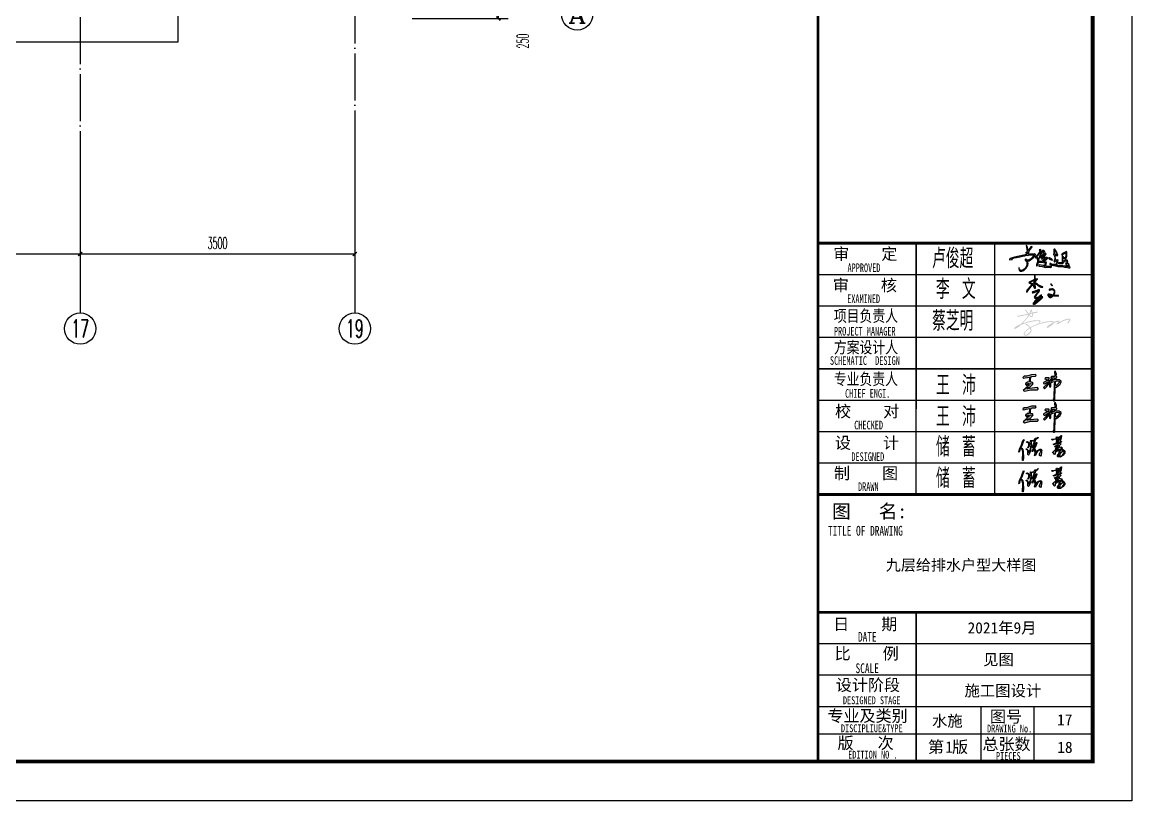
# Model space of a CAD drawing. Extents: x 27938 to 1507990, y 110129 to 923079.
# Drawn here: x 1217296 to 1231434, y 453843 to 463757 of the extents above; entities that cross this region are included whole.
import ezdxf
from ezdxf.enums import TextEntityAlignment as Align

# ---------------------------------------------------------------- set-up
doc = ezdxf.new("R2010")
doc.units = 0
doc.header["$LTSCALE"] = 1000
doc.header["$MEASUREMENT"] = 0
doc.linetypes.add('DASH', pattern=[0.35, 0.25, -0.1])
doc.linetypes.add('DOTE', pattern=[2.42, 2, -0.2, 0.02, -0.2])
for name, color, linetype in [('----建筑底图', 8, 'Continuous'), ('AXIS', 3, 'Continuous'), ('AXIS_TEXT', 7, 'Continuous'), ('DOTE', 1, 'Continuous'), ('图框', 140, 'Continuous'), ('图签文字', 147, 'Continuous'), ('电子签名-李文', 7, 'DASH'), ('看线', 251, 'Continuous'), ('签名-水', 7, 'Continuous')]:
    doc.layers.add(name, color=color, linetype=linetype)
doc.layers.add('可改文字', color=6, linetype='Continuous', lineweight=18)
doc.layers.add('图签', color=147, linetype='Continuous', lineweight=18)
doc.styles.add('_TCH_AXIS', font='COMPLEX', dxfattribs={"bigfont": 'GBCBIG'})
doc.styles.add('_TCH_DIM_T3', font='SIMPLEX.shx', dxfattribs={"width": 0.494118, "bigfont": 'GBCBIG.shx'})
doc.styles.add('COMPLEX', font='COMPLEX')
doc.styles.add('宋体', font='', dxfattribs={"height": 50})
doc.styles.add('建筑图签-1', font='simhei.ttf', dxfattribs={"width": 0.7})
doc.styles.add('建筑图签-2', font='TXT.shx', dxfattribs={"width": 0.5, "bigfont": 'HZTXT.shx'})
doc.styles.get('宋体').set_extended_font_data('SimSun')
doc.dimstyles.new('_TCH_ARCH&&50', dxfattribs={"dimtxt": 148.75, "dimasz": 50, "dimexe": 125, "dimexo": 150, "dimgap": 63.125, "dimtad": 1, "dimdec": 0, "dimzin": 0, "dimdsep": 46, "dimtxsty": '_TCH_DIM_T3', "dimblk": 'ARCHTICK', "dimcen": 0.09, "dimclrt": 4, "dimazin": 2, "dimtfac": 1, "dimtdec": 0, "dimtix": 1, "dimtmove": 2, "dimatfit": 3, "dimfxl": 100, "dimtolj": 1, "dimtzin": 0, "dimarcsym": 0})

# ---------------------------------------------------------------- blocks, each defined once
blk = doc.blocks.new('_ArchTick')
at = {"color": 0, "linetype": 'ByBlock', "const_width": 0.4}
blk.add_lwpolyline([(-0.5, -0.5), (0.5, 0.5)], dxfattribs=at)
blk = doc.blocks.new('*D1464')
at = {"layer": 'AXIS', "color": 0, "lineweight": -2}
for p, q in [((15700, -14700), (15700, -15925)), ((21500, -14700), (21500, -15925)), ((15700, -15800), (21500, -15800))]:
    blk.add_line(p, q, dxfattribs=at)
at = {"layer": 'Defpoints', "color": 0}
for p in [(15700, -14550), (21500, -14550), (21500, -15800)]:
    blk.add_point(p, dxfattribs=at)
at = {"layer": 'AXIS', "color": 0, "lineweight": -2, "xscale": 50, "yscale": 50, "zscale": 50, "rotation": 180}
blk.add_blockref('_ArchTick', (15700, -15800), dxfattribs=at)
at = {"layer": 'AXIS', "color": 0, "lineweight": -2, "xscale": 50, "yscale": 50, "zscale": 50}
blk.add_blockref('_ArchTick', (21500, -15800), dxfattribs=at)
at = {"layer": 'AXIS', "color": 4, "insert": (18600, -15662), "char_height": 148.8, "attachment_point": 5, "style": '_TCH_DIM_T3'}
blk.add_mtext('\\A1;5800', dxfattribs=at)
blk = doc.blocks.new('*D1465')
at = {"layer": 'AXIS', "color": 0, "lineweight": -2}
for p, q in [((21500, -14700), (21500, -15925)), ((25000, -14700), (25000, -15925)), ((21500, -15800), (25000, -15800))]:
    blk.add_line(p, q, dxfattribs=at)
at = {"layer": 'Defpoints', "color": 0}
for p in [(21500, -14550), (25000, -14550), (25000, -15800)]:
    blk.add_point(p, dxfattribs=at)
at = {"layer": 'AXIS', "color": 0, "lineweight": -2, "xscale": 50, "yscale": 50, "zscale": 50, "rotation": 180}
blk.add_blockref('_ArchTick', (21500, -15800), dxfattribs=at)
at = {"layer": 'AXIS', "color": 0, "lineweight": -2, "xscale": 50, "yscale": 50, "zscale": 50}
blk.add_blockref('_ArchTick', (25000, -15800), dxfattribs=at)
at = {"layer": 'AXIS', "color": 4, "insert": (23250, -15662), "char_height": 148.8, "attachment_point": 5, "style": '_TCH_DIM_T3'}
blk.add_mtext('\\A1;3500', dxfattribs=at)
blk = doc.blocks.new('_AXISO')
at = {"color": 0}
blk.add_circle((0, 0), 0.5, dxfattribs=at)
at = {"layer": 'AXIS_TEXT', "color": 0, "style": 'COMPLEX', "width": 1.041667}
blk.add_attdef('A', text='', height=0.56, dxfattribs=at).set_placement((-0.25, -0.28), (0.25, -0.28), align=Align.FIT)
blk = doc.blocks.new('*D1492')
at = {"layer": 'AXIS', "color": 0, "lineweight": -2}
for p, q in [((25729, -12550), (26954, -12550)), ((26829, -12800), (26829, -12550)), ((25729, -12800), (26954, -12800))]:
    blk.add_line(p, q, dxfattribs=at)
at = {"layer": 'Defpoints', "color": 0}
for p in [(25579, -12550), (26829, -12550), (25579, -12800)]:
    blk.add_point(p, dxfattribs=at)
at = {"layer": 'AXIS', "color": 0, "lineweight": -2, "xscale": 50, "yscale": 50, "zscale": 50}
for p, rotation in [((26829, -12550), 90), ((26829, -12800), 270)]:
    blk.add_blockref('_ArchTick', p, dxfattribs=dict(at, rotation=rotation))
at = {"layer": 'AXIS', "color": 4, "insert": (27139, -13089), "char_height": 148.8, "attachment_point": 5, "rotation": 90, "style": '_TCH_DIM_T3'}
blk.add_mtext('\\A1;250', dxfattribs=at)
blk = doc.blocks.new('ljc')
at = {"linetype": 'Continuous'}
h = blk.add_hatch(color=0, dxfattribs=at)
h.paths.add_polyline_path([(2022.8, 1567.7), (2018.8, 1563.7), (2019.8, 1561.7), (2023.8, 1561.7), (2021.8, 1551.7), (1954.8, 1537.7), (1932.8, 1529.7), (1929.8, 1526.7), (1928.8, 1524.7), (1930.8, 1522.7), (1943.8, 1523.7), (1945.8, 1525.7), (1941.8, 1527.7), (1959.8, 1534.7), (1966.8, 1534.7), (1974.8, 1537.7), (1984.8, 1538.7), (1997.8, 1542.7), (2009.8, 1543.7), (2017.8, 1546.7), (2024.8, 1545.7), (2034.8, 1548.7), (2060.8, 1549.7), (2051.8, 1536.7), (2041.8, 1527.7), (2027.8, 1520.7), (2022.8, 1520.7), (2017.8, 1525.7), (2014.8, 1526.7), (2012.8, 1524.7), (2012.8, 1520.7), (2018.8, 1515.7), (2021.8, 1507.7), (2021.8, 1493.7), (2011.8, 1476.7), (1999.8, 1468.7), (1987.8, 1466.7), (1981.8, 1472.7), (1979.8, 1479.7), (1977.8, 1481.7), (1977.8, 1474.7), (1980.8, 1467.7), (1987.8, 1462.7), (1993.8, 1462.7), (2004.8, 1466.7), (2017.8, 1477.7), (2026.8, 1492.7), (2027.8, 1503.7), (2024.8, 1516.7), (2032.8, 1517.7), (2053.8, 1532.7), (2066.8, 1548.7), (2066.8, 1551.7), (2063.8, 1554.7), (2028.8, 1552.7), (2035.8, 1574.7), (2048.8, 1590.7), (2046.8, 1592.7), (2042.8, 1591.7), (2027.8, 1572.7), (2024.8, 1588.7), (2020.8, 1596.7), (2017.8, 1598.7), (2016.8, 1596.7), (2019.8, 1589.7)])
h.paths.add_polyline_path([(2080.8, 1521.7), (2080.8, 1527.7), (2074.8, 1540.7), (2092.8, 1561.7), (2096.8, 1571.7), (2093.8, 1576.7), (2086.8, 1575.7), (2088.8, 1571.7), (2091.8, 1571.7), (2090.8, 1566.7), (2079.8, 1550.7), (2065.8, 1536.7), (2064.8, 1534.7), (2066.8, 1532.7), (2072.8, 1534.7), (2076.8, 1522.7), (2076.8, 1512.7), (2071.8, 1495.7), (2071.8, 1491.7), (2073.8, 1489.7), (2077.8, 1493.7), (2082.8, 1509.7), (2098.8, 1509.7), (2118.8, 1506.7), (2118.8, 1499.7), (2115.8, 1495.7), (2107.8, 1492.7), (2086.8, 1495.7), (2083.8, 1491.7), (2086.8, 1488.7), (2102.8, 1487.7), (2121.8, 1482.7), (2139.8, 1483.7), (2147.8, 1481.7), (2151.8, 1485.7), (2151.8, 1490.7), (2147.8, 1487.7), (2124.8, 1487.7), (2113.8, 1489.7), (2123.8, 1498.7), (2125.8, 1508.7), (2120.8, 1511.7), (2118.8, 1510.7), (2107.8, 1513.7), (2123.8, 1522.7), (2131.8, 1531.7), (2129.8, 1534.7), (2120.8, 1535.7), (2114.8, 1532.7), (2108.8, 1532.7), (2122.8, 1554.7), (2120.8, 1558.7), (2113.8, 1556.7), (2115.8, 1563.7), (2114.8, 1568.7), (2110.8, 1572.7), (2104.8, 1571.7), (2092.8, 1553.7)])
h.paths.add_polyline_path([(2088.8, 1534.7), (2096.8, 1534.7), (2111.8, 1550.7), (2115.8, 1551.7), (2110.8, 1542.7), (2098.8, 1527.7), (2100.8, 1525.7), (2113.8, 1527.7), (2120.8, 1530.7), (2123.8, 1529.7), (2117.8, 1523.7), (2100.8, 1514.7), (2083.8, 1513.7), (2083.8, 1517.7)], flags=16)
h.paths.add_polyline_path([(2092.8, 1536.7), (2094.8, 1539.7), (2102.8, 1545.7), (2095.8, 1536.7)], flags=16)
h.paths.add_polyline_path([(2092.8, 1543.7), (2093.8, 1548.7), (2105.8, 1567.7), (2108.8, 1568.7), (2110.8, 1566.7), (2107.8, 1553.7), (2103.8, 1549.7)], flags=16)
h.paths.add_polyline_path([(2140.8, 1533.7), (2137.8, 1532.7), (2136.8, 1530.7), (2141.8, 1526.7), (2154.8, 1521.7), (2157.8, 1522.7), (2152.8, 1527.7)])
h.paths.add_polyline_path([(2174.8, 1521.7), (2172.8, 1523.7), (2171.8, 1545.7), (2182.8, 1544.7), (2184.8, 1546.7), (2182.8, 1556.7), (2177.8, 1565.7), (2176.8, 1560.7), (2179.8, 1555.7), (2180.8, 1549.7), (2174.8, 1549.7), (2169.8, 1553.7), (2168.8, 1573.7), (2170.8, 1573.7), (2174.8, 1568.7), (2175.8, 1570.7), (2169.8, 1578.7), (2166.8, 1578.7), (2164.8, 1576.7), (2163.8, 1561.7), (2165.8, 1552.7), (2162.8, 1552.7), (2161.8, 1550.7), (2166.8, 1546.7), (2168.8, 1536.7), (2168.8, 1523.7), (2165.8, 1520.7), (2164.8, 1516.7), (2167.8, 1512.7), (2169.8, 1512.7), (2172.8, 1516.7), (2179.8, 1516.7), (2177.8, 1501.7), (2174.8, 1499.7), (2166.8, 1498.7), (2174.8, 1495.7), (2179.8, 1496.7), (2182.8, 1499.7), (2183.8, 1510.7), (2186.8, 1520.7), (2184.8, 1522.7)])
h.paths.add_polyline_path([(2232.8, 1541.7), (2232.8, 1563.7), (2230.8, 1566.7), (2214.8, 1557.7), (2209.8, 1556.7), (2205.8, 1551.7), (2210.8, 1547.7), (2210.8, 1550.7), (2228.8, 1559.7), (2227.8, 1541.7), (2226.8, 1536.7), (2223.8, 1532.7), (2219.8, 1533.7), (2212.8, 1541.7), (2210.8, 1542.7), (2208.8, 1540.7), (2208.8, 1507.7), (2188.8, 1507.7), (2186.8, 1505.7), (2190.8, 1502.7), (2212.8, 1502.7), (2216.8, 1510.7), (2221.8, 1515.7), (2231.8, 1517.7), (2233.8, 1512.7), (2233.8, 1504.7), (2226.8, 1504.7), (2231.8, 1501.7), (2231.8, 1499.7), (2227.8, 1496.7), (2228.8, 1492.7), (2238.8, 1494.7), (2242.8, 1488.7), (2242.8, 1485.7), (2211.8, 1491.7), (2188.8, 1491.7), (2178.8, 1493.7), (2175.8, 1495.7), (2166.8, 1495.7), (2163.8, 1497.7), (2153.8, 1498.7), (2146.8, 1502.7), (2143.8, 1502.7), (2142.8, 1500.7), (2143.8, 1497.7), (2152.8, 1493.7), (2173.8, 1490.7), (2185.8, 1486.7), (2210.8, 1486.7), (2221.8, 1483.7), (2229.8, 1483.7), (2242.8, 1479.7), (2248.8, 1479.7), (2250.8, 1481.7), (2243.8, 1495.7), (2245.8, 1498.7), (2237.8, 1502.7), (2238.8, 1512.7), (2236.8, 1519.7), (2232.8, 1522.7), (2223.8, 1521.7), (2213.8, 1515.7), (2211.8, 1521.7), (2212.8, 1535.7), (2219.8, 1529.7), (2227.8, 1529.7), (2229.8, 1531.7)])
at = {"color": 0, "linetype": 'Continuous', "elevation": 16426272}
for points in [[(1929.8, 1526.7), (1928.8, 1524.7), (1930.8, 1522.7), (1943.8, 1523.7), (1945.8, 1525.7), (1941.8, 1527.7), (1959.8, 1534.7), (1966.8, 1534.7), (1974.8, 1537.7), (1984.8, 1538.7), (1997.8, 1542.7), (2009.8, 1543.7), (2017.8, 1546.7), (2024.8, 1545.7), (2034.8, 1548.7), (2060.8, 1549.7), (2051.8, 1536.7), (2041.8, 1527.7), (2027.8, 1520.7), (2022.8, 1520.7), (2017.8, 1525.7), (2014.8, 1526.7), (2012.8, 1524.7), (2012.8, 1520.7), (2018.8, 1515.7), (2021.8, 1507.7), (2021.8, 1493.7), (2011.8, 1476.7), (1999.8, 1468.7), (1987.8, 1466.7), (1981.8, 1472.7), (1979.8, 1479.7), (1977.8, 1481.7), (1977.8, 1474.7), (1980.8, 1467.7), (1987.8, 1462.7), (1993.8, 1462.7), (2004.8, 1466.7), (2017.8, 1477.7), (2026.8, 1492.7), (2027.8, 1503.7), (2024.8, 1516.7), (2032.8, 1517.7), (2053.8, 1532.7), (2066.8, 1548.7), (2066.8, 1551.7), (2063.8, 1554.7), (2028.8, 1552.7), (2035.8, 1574.7), (2048.8, 1590.7), (2046.8, 1592.7), (2042.8, 1591.7), (2027.8, 1572.7), (2024.8, 1588.7), (2020.8, 1596.7), (2017.8, 1598.7), (2016.8, 1596.7), (2019.8, 1589.7), (2022.8, 1567.7), (2018.8, 1563.7), (2019.8, 1561.7), (2023.8, 1561.7), (2021.8, 1551.7), (1954.8, 1537.7), (1932.8, 1529.7), (1929.8, 1526.7)], [(2015.8, 1560.7), (2014.8, 1559.7), (2016.8, 1559.7), (2015.8, 1560.7)], [(2016.8, 1561.7), (2015.8, 1560.7), (2018.8, 1560.7), (2016.8, 1561.7)], [(2065.8, 1536.7), (2064.8, 1534.7), (2066.8, 1532.7), (2072.8, 1534.7), (2076.8, 1522.7), (2076.8, 1512.7), (2071.8, 1495.7), (2071.8, 1491.7), (2073.8, 1489.7), (2077.8, 1493.7), (2082.8, 1509.7), (2098.8, 1509.7), (2118.8, 1506.7), (2118.8, 1499.7), (2115.8, 1495.7), (2107.8, 1492.7), (2086.8, 1495.7), (2083.8, 1491.7), (2086.8, 1488.7), (2102.8, 1487.7), (2121.8, 1482.7), (2139.8, 1483.7), (2147.8, 1481.7), (2151.8, 1485.7), (2151.8, 1490.7), (2147.8, 1487.7), (2124.8, 1487.7), (2113.8, 1489.7), (2123.8, 1498.7), (2125.8, 1508.7), (2120.8, 1511.7), (2118.8, 1510.7), (2107.8, 1513.7), (2123.8, 1522.7), (2131.8, 1531.7), (2129.8, 1534.7), (2120.8, 1535.7), (2114.8, 1532.7), (2108.8, 1532.7), (2122.8, 1554.7), (2120.8, 1558.7), (2113.8, 1556.7), (2115.8, 1563.7), (2114.8, 1568.7), (2110.8, 1572.7), (2104.8, 1571.7), (2092.8, 1553.7), (2080.8, 1521.7), (2080.8, 1527.7), (2074.8, 1540.7), (2092.8, 1561.7), (2096.8, 1571.7), (2093.8, 1576.7), (2086.8, 1575.7), (2088.8, 1571.7), (2091.8, 1571.7), (2090.8, 1566.7), (2079.8, 1550.7), (2065.8, 1536.7)], [(2083.8, 1513.7), (2083.8, 1517.7), (2088.8, 1534.7), (2096.8, 1534.7), (2111.8, 1550.7), (2115.8, 1551.7), (2110.8, 1542.7), (2098.8, 1527.7), (2100.8, 1525.7), (2113.8, 1527.7), (2120.8, 1530.7), (2123.8, 1529.7), (2117.8, 1523.7), (2100.8, 1514.7), (2083.8, 1513.7)], [(2092.8, 1543.7), (2093.8, 1548.7), (2105.8, 1567.7), (2108.8, 1568.7), (2110.8, 1566.7), (2107.8, 1553.7), (2103.8, 1549.7), (2092.8, 1543.7)], [(2092.8, 1536.7), (2094.8, 1539.7), (2102.8, 1545.7), (2095.8, 1536.7), (2092.8, 1536.7)], [(2137.8, 1532.7), (2136.8, 1530.7), (2141.8, 1526.7), (2154.8, 1521.7), (2157.8, 1522.7), (2152.8, 1527.7), (2140.8, 1533.7), (2137.8, 1532.7)], [(2143.8, 1502.7), (2142.8, 1500.7), (2143.8, 1497.7), (2152.8, 1493.7), (2173.8, 1490.7), (2185.8, 1486.7), (2210.8, 1486.7), (2221.8, 1483.7), (2229.8, 1483.7), (2242.8, 1479.7), (2248.8, 1479.7), (2250.8, 1481.7), (2243.8, 1495.7), (2245.8, 1498.7), (2237.8, 1502.7), (2238.8, 1512.7), (2236.8, 1519.7), (2232.8, 1522.7), (2223.8, 1521.7), (2213.8, 1515.7), (2211.8, 1521.7), (2212.8, 1535.7), (2219.8, 1529.7), (2227.8, 1529.7), (2229.8, 1531.7), (2232.8, 1541.7), (2232.8, 1563.7), (2230.8, 1566.7), (2214.8, 1557.7), (2209.8, 1556.7), (2205.8, 1551.7), (2210.8, 1547.7), (2210.8, 1550.7), (2228.8, 1559.7), (2227.8, 1541.7), (2226.8, 1536.7), (2223.8, 1532.7), (2219.8, 1533.7), (2212.8, 1541.7), (2210.8, 1542.7), (2208.8, 1540.7), (2208.8, 1507.7), (2188.8, 1507.7), (2186.8, 1505.7), (2190.8, 1502.7), (2212.8, 1502.7), (2216.8, 1510.7), (2221.8, 1515.7), (2231.8, 1517.7), (2233.8, 1512.7), (2233.8, 1504.7), (2226.8, 1504.7), (2231.8, 1501.7), (2231.8, 1499.7), (2227.8, 1496.7), (2228.8, 1492.7), (2238.8, 1494.7), (2242.8, 1488.7), (2242.8, 1485.7), (2211.8, 1491.7), (2188.8, 1491.7), (2178.8, 1493.7), (2175.8, 1495.7), (2166.8, 1495.7), (2163.8, 1497.7), (2153.8, 1498.7), (2146.8, 1502.7), (2143.8, 1502.7)], [(2162.8, 1552.7), (2161.8, 1550.7), (2166.8, 1546.7), (2168.8, 1536.7), (2168.8, 1523.7), (2165.8, 1520.7), (2164.8, 1516.7), (2167.8, 1512.7), (2169.8, 1512.7), (2172.8, 1516.7), (2179.8, 1516.7), (2177.8, 1501.7), (2174.8, 1499.7), (2166.8, 1498.7), (2174.8, 1495.7), (2179.8, 1496.7), (2182.8, 1499.7), (2183.8, 1510.7), (2186.8, 1520.7), (2184.8, 1522.7), (2174.8, 1521.7), (2172.8, 1523.7), (2171.8, 1545.7), (2182.8, 1544.7), (2184.8, 1546.7), (2182.8, 1556.7), (2177.8, 1565.7), (2176.8, 1560.7), (2179.8, 1555.7), (2180.8, 1549.7), (2174.8, 1549.7), (2169.8, 1553.7), (2168.8, 1573.7), (2170.8, 1573.7), (2174.8, 1568.7), (2175.8, 1570.7), (2169.8, 1578.7), (2166.8, 1578.7), (2164.8, 1576.7), (2163.8, 1561.7), (2165.8, 1552.7), (2162.8, 1552.7)], [(2176.8, 1568.7), (2175.8, 1569.7), (2174.8, 1566.7), (2176.8, 1564.7), (2176.8, 1568.7)]]:
    blk.add_lwpolyline(points, dxfattribs=at)
blk = doc.blocks.new('A$C44B256A7')
at = {"layer": '电子签名-李文'}
h = blk.add_hatch(color=0, dxfattribs=at)
h.dxf.hatch_style = 1
h.paths.add_polyline_path([(934, -1198), (941, -1210), (956, -1216), (968, -1207), (992, -1199), (1012, -1194), (1037, -1192), (1054, -1200), (1076, -1215), (1093, -1230), (1096, -1243), (1095, -1265), (1092, -1286), (1086, -1310), (1075, -1335), (1059, -1365), (1039, -1388), (1024, -1405), (1007, -1416), (991, -1423), (973, -1429), (958, -1429), (945, -1423), (936, -1414), (927, -1402), (919, -1391), (910, -1376), (910, -1366), (915, -1361), (935, -1366), (957, -1369), (977, -1373), (1002, -1377), (1020, -1380), (1055, -1386), (1075, -1389), (1102, -1393), (1140, -1392), (1169, -1396), (1199, -1396), (1222, -1404), (1226, -1395), (1230, -1384), (1221, -1380), (1202, -1379), (1168, -1378), (1110, -1373), (1073, -1371), (1046, -1369), (997, -1351), (972, -1349), (946, -1344), (925, -1342), (903, -1340), (893, -1348), (890, -1366), (894, -1381), (897, -1390), (916, -1418), (935, -1434), (951, -1442), (978, -1445), (993, -1442), (1013, -1435), (1029, -1424), (1042, -1415), (1055, -1395), (1073, -1371), (1079, -1362), (1095, -1333), (1111, -1306), (1111, -1281), (1114, -1251), (1116, -1233), (1101, -1208), (1084, -1194), (1069, -1182), (1055, -1176), (1037, -1171), (1016, -1172), (990, -1176), (970, -1183), (958, -1186), (940, -1186), (934, -1191)])
h.paths.add_polyline_path([(987, -1030), (1007, -1049), (1020, -1066), (1032, -1071), (1036, -1064), (1030, -1052), (1020, -1039), (1013, -1028), (1006, -1017), (992, -1016), (986, -1024)])
h.paths.add_polyline_path([(395, -1278), (403, -1295), (420, -1295), (516, -1261), (580, -1237), (606, -1225), (604, -1242), (569, -1289), (521, -1338), (502, -1370), (469, -1415), (459, -1437), (466, -1461), (473, -1463), (505, -1473), (561, -1464), (589, -1463), (635, -1455), (656, -1452), (683, -1449), (699, -1446), (687, -1462), (666, -1475), (650, -1485), (642, -1496), (607, -1527), (583, -1544), (580, -1546), (575, -1557), (545, -1583), (532, -1592), (516, -1602), (509, -1608), (462, -1636), (449, -1640), (446, -1634), (474, -1608), (494, -1591), (506, -1568), (523, -1548), (531, -1543), (553, -1516), (584, -1491), (603, -1465), (635, -1430), (668, -1402), (694, -1383), (693, -1366), (669, -1376), (650, -1395), (619, -1417), (594, -1442), (569, -1472), (533, -1499), (492, -1545), (460, -1590), (425, -1625), (417, -1648), (432, -1658), (463, -1657), (488, -1643), (516, -1628), (543, -1606), (571, -1586), (603, -1554), (635, -1533), (664, -1502), (690, -1485), (715, -1464), (726, -1446), (732, -1424), (710, -1420), (656, -1427), (590, -1434), (534, -1446), (510, -1444), (492, -1444), (486, -1428), (519, -1384), (565, -1324), (604, -1274), (630, -1231), (626, -1201), (589, -1206), (563, -1218), (528, -1229), (519, -1232), (499, -1236), (473, -1243), (448, -1253), (428, -1261), (405, -1271), (394, -1276)])
edge = h.paths.add_edge_path()
edge.add_line((470, -744), (463, -751))
edge.add_line((479, -744), (470, -744))
edge.add_line((486, -757), (479, -744))
edge.add_line((488, -983), (488, -948))
edge.add_line((505, -985), (488, -983))
edge.add_line((531, -998), (505, -985))
edge.add_line((559, -1019), (531, -998))
edge.add_line((586, -1042), (559, -1019))
edge.add_line((649, -1079), (586, -1042))
edge.add_line((698, -1095), (649, -1079))
edge.add_line((735, -1105), (698, -1095))
edge.add_line((727, -1120), (735, -1105))
edge.add_line((692, -1122), (727, -1120))
edge.add_line((655, -1122), (692, -1122))
edge.add_line((675, -1107), (655, -1122))
edge.add_line((627, -1093), (675, -1107))
edge.add_line((570, -1058), (627, -1093))
edge.add_line((495, -1007), (570, -1058))
edge.add_line((490, -1012), (495, -1007))
edge.add_line((495, -1144), (490, -1012))
edge.add_line((491, -1152), (495, -1144))
edge.add_line((471, -1149), (491, -1152))
edge.add_line((413, -1057), (471, -1149))
edge.add_line((371, -1021), (413, -1057))
edge.add_line((341, -1002), (371, -1021))
edge.add_line((314, -991), (341, -1002))
edge.add_line((286, -969), (314, -991))
edge.add_line((297, -954), (286, -969))
edge.add_line((497, -860), (487, -865))
edge.add_line((563, -849), (497, -860))
edge.add_line((565, -866), (563, -849))
edge.add_line((448, -990), (471, -966))
edge.add_line((239, -1246), (448, -990))
edge.add_line((247, -1268), (239, -1246))
edge.add_line((227, -1272), (247, -1268))
edge.add_line((213, -1252), (227, -1272))
edge.add_line((221, -1213), (213, -1252))
edge.add_line((366, -1049), (221, -1213))
edge.add_line((531, -873), (487, -920))
edge.add_line((523, -874), (531, -873))
edge.add_line((444, -905), (468, -895))
edge.add_line((350, -952), (444, -905))
edge.add_line((322, -977), (350, -952))
edge.add_line((376, -998), (322, -977))
edge.add_line((410, -1028), (376, -998))
edge.add_line((430, -1046), (410, -1028))
edge.add_line((458, -1093), (430, -1046))
edge.add_line((476, -1116), (458, -1093))
edge.add_line((463, -751), (470, -938))
h = blk.add_hatch(color=0, dxfattribs=at)
h.dxf.hatch_style = 1
h.paths.add_polyline_path([(401, -1047), (383, -1031), (366, -1049), (221, -1213), (213, -1252), (227, -1272), (247, -1268), (239, -1246)])
h.paths.add_polyline_path([(414, -1032), (410, -1028), (397, -1017), (383, -1031), (401, -1047)])
h = blk.add_hatch(color=0, dxfattribs=at)
h.dxf.hatch_style = 1
h.paths.add_polyline_path([(322, -977), (350, -952), (444, -905), (468, -895), (468, -874), (297, -954), (286, -969), (314, -991), (341, -1002), (371, -1021), (383, -1031), (397, -1017), (376, -998)])
h = blk.add_hatch(color=0, dxfattribs=at)
h.dxf.hatch_style = 1
h.paths.add_polyline_path([(470, -938), (397, -1017), (414, -1031), (448, -990), (471, -966), (476, -1116), (458, -1093), (430, -1046), (414, -1032), (401, -1047), (413, -1057), (471, -1149), (491, -1152), (495, -1144), (490, -1012), (495, -1007), (570, -1058), (627, -1093), (675, -1107), (655, -1122), (692, -1122), (727, -1120), (735, -1105), (698, -1095), (649, -1079), (586, -1042), (559, -1019), (531, -998), (505, -985), (488, -983), (488, -948), (565, -866), (563, -849), (497, -860), (487, -865), (486, -757), (479, -744), (470, -744), (463, -751)])
h.paths.add_polyline_path([(487, -888), (535, -869), (487, -920)], flags=16)
h = blk.add_hatch(color=0, dxfattribs=at)
h.dxf.hatch_style = 1
h.paths.add_polyline_path([(604, -1432), (594, -1442), (576, -1464), (589, -1463), (607, -1460), (636, -1429)])
h.paths.add_polyline_path([(1055, -1386), (1061, -1387), (1073, -1371), (1055, -1370), (1043, -1384)])
at = {"layer": '电子签名-李文', "color": 0}
for p, q in [((366, -1049, 0), (221, -1213, 0)), ((239, -1246, 0), (448, -990, 0)), ((297, -954, 0), (286, -969, 0)), ((286, -969, 0), (314, -991, 0)), ((468, -874, 0), (297, -954, 0)), ((314, -991, 0), (341, -1002, 0)), ((322, -977, 0), (350, -952, 0)), ((376, -998, 0), (322, -977, 0)), ((341, -1002, 0), (371, -1021, 0)), ((350, -952, 0), (444, -905, 0)), ((470, -938, 0), (366, -1049, 0)), ((371, -1021, 0), (413, -1057, 0)), ((410, -1028, 0), (376, -998, 0)), ((430, -1046, 0), (410, -1028, 0)), ((413, -1057, 0), (471, -1149, 0)), ((458, -1093, 0), (430, -1046, 0)), ((444, -905, 0), (468, -895, 0)), ((448, -990, 0), (471, -966, 0)), ((470, -744, 0), (463, -751, 0)), ((463, -751, 0), (470, -938, 0)), ((479, -744, 0), (470, -744, 0)), ((471, -966, 0), (476, -1116, 0)), ((486, -757, 0), (479, -744, 0)), ((487, -865, 0), (486, -757, 0)), ((497, -860, 0), (487, -865, 0)), ((531, -873, 0), (487, -920, 0)), ((487, -888, 0), (523, -874, 0)), ((487, -920, 0), (487, -888, 0)), ((488, -948, 0), (565, -866, 0)), ((488, -983, 0), (488, -948, 0)), ((505, -985, 0), (488, -983, 0)), ((490, -1012, 0), (495, -1007, 0)), ((495, -1144, 0), (490, -1012, 0)), ((495, -1007, 0), (570, -1058, 0)), ((563, -849, 0), (497, -860, 0)), ((531, -998, 0), (505, -985, 0)), ((523, -874, 0), (531, -873, 0)), ((559, -1019, 0), (531, -998, 0)), ((586, -1042, 0), (559, -1019, 0)), ((565, -866, 0), (563, -849, 0)), ((570, -1058, 0), (627, -1093, 0)), ((649, -1079, 0), (586, -1042, 0)), ((221, -1213, 0), (213, -1252, 0)), ((213, -1252, 0), (227, -1272, 0)), ((227, -1272, 0), (247, -1268, 0)), ((247, -1268, 0), (239, -1246, 0)), ((476, -1116, 0), (458, -1093, 0)), ((471, -1149, 0), (491, -1152, 0)), ((491, -1152, 0), (495, -1144, 0)), ((627, -1093, 0), (675, -1107, 0)), ((698, -1095, 0), (649, -1079, 0)), ((675, -1107, 0), (655, -1122, 0)), ((655, -1122, 0), (692, -1122, 0)), ((692, -1122, 0), (727, -1120, 0)), ((735, -1105, 0), (698, -1095, 0)), ((727, -1120, 0), (735, -1105, 0))]:
    blk.add_line(p, q, dxfattribs=at)
at = {"layer": '电子签名-李文', "color": 0, "elevation": 0}
for points in [[(987, -1030), (1007, -1049), (1020, -1066), (1032, -1071), (1036, -1064), (1030, -1052), (1020, -1039), (1013, -1028), (1006, -1017), (992, -1016), (986, -1024), (987, -1030)], [(395, -1278), (403, -1295), (420, -1295), (516, -1261), (580, -1237), (606, -1225), (604, -1242), (569, -1289), (521, -1338), (502, -1370), (469, -1415), (459, -1437), (466, -1461), (473, -1463), (505, -1473), (561, -1464), (589, -1463), (635, -1455), (656, -1452), (683, -1449), (699, -1446), (687, -1462), (666, -1475), (650, -1485), (642, -1496), (607, -1527), (583, -1544), (580, -1546), (575, -1557), (545, -1583), (532, -1592), (516, -1602), (509, -1608), (462, -1636), (449, -1640), (446, -1634), (474, -1608), (494, -1591), (506, -1568), (523, -1548), (531, -1543), (553, -1516), (584, -1491), (603, -1465), (635, -1430), (668, -1402), (694, -1383), (693, -1366), (669, -1376), (650, -1395), (619, -1417), (594, -1442), (569, -1472), (533, -1499), (492, -1545), (460, -1590), (425, -1625), (417, -1648), (432, -1658), (463, -1657), (488, -1643), (516, -1628), (543, -1606), (571, -1586), (603, -1554), (635, -1533), (664, -1502), (690, -1485), (715, -1464), (726, -1446), (732, -1424), (710, -1420), (656, -1427), (590, -1434), (534, -1446), (510, -1444), (492, -1444), (486, -1428), (519, -1384), (565, -1324), (604, -1274), (630, -1231), (626, -1201), (589, -1206), (563, -1218), (528, -1229), (519, -1232), (499, -1236), (473, -1243), (448, -1253), (428, -1261), (405, -1271), (394, -1276), (395, -1278)], [(934, -1198), (941, -1210), (956, -1216), (968, -1207), (992, -1199), (1012, -1194), (1037, -1192), (1054, -1200), (1076, -1215), (1093, -1230), (1096, -1243), (1095, -1265), (1092, -1286), (1086, -1310), (1075, -1335), (1059, -1365), (1039, -1388), (1024, -1405), (1007, -1416), (991, -1423), (973, -1429), (958, -1429), (945, -1423), (936, -1414), (927, -1402), (919, -1391), (910, -1376), (910, -1366), (915, -1361), (935, -1366), (957, -1369), (977, -1373), (1002, -1377), (1020, -1380), (1055, -1386), (1075, -1389), (1102, -1393), (1140, -1392), (1169, -1396), (1199, -1396), (1222, -1404), (1226, -1395), (1230, -1384), (1221, -1380), (1202, -1379), (1168, -1378), (1110, -1373), (1073, -1371), (1046, -1369), (997, -1351), (972, -1349), (946, -1344), (925, -1342), (903, -1340), (893, -1348), (890, -1366), (894, -1381), (897, -1390), (916, -1418), (935, -1434), (951, -1442), (978, -1445), (993, -1442), (1013, -1435), (1029, -1424), (1042, -1415), (1055, -1395), (1073, -1371), (1079, -1362), (1095, -1333), (1111, -1306), (1111, -1281), (1114, -1251), (1116, -1233), (1101, -1208), (1084, -1194), (1069, -1182), (1055, -1176), (1037, -1171), (1016, -1172), (990, -1176), (970, -1183), (958, -1186), (940, -1186), (934, -1191), (934, -1198)]]:
    blk.add_lwpolyline(points, dxfattribs=at)
blk = doc.blocks.new('jhsarg')
at = {"linetype": 'Continuous'}
h = blk.add_hatch(color=256, dxfattribs=at)
h.paths.add_polyline_path([(375.5, 273), (366.5, 254), (364.5, 243), (362.5, 241), (363.5, 239), (364.5, 238), (367.5, 247), (366.5, 248), (376.5, 269), (384.5, 292), (388.5, 297), (386.5, 299), (381.5, 293)])
h.paths.add_polyline_path([(381.5, 251), (376.5, 258), (374.5, 258), (373.5, 256), (378.5, 251), (381.5, 238), (380.5, 200), (382.5, 199), (384.5, 213), (383.5, 242)])
h.paths.add_polyline_path([(410.5, 284), (403.5, 289), (399.5, 288), (399.5, 285), (404.5, 283), (405.5, 284), (409.5, 279), (409.5, 270), (404.5, 259), (407.5, 261), (411.5, 269), (412.5, 279)], flags=17)
h.paths.add_polyline_path([(441.5, 296), (452.5, 305), (454.5, 310), (447.5, 304), (439.5, 304), (437.5, 298), (433.5, 295), (424.5, 293), (418.5, 294), (416.5, 292), (420.5, 286), (420.5, 272), (417.5, 255), (410.5, 236), (408.5, 238), (408.5, 243), (405.5, 250), (400.5, 255), (397.5, 255), (397.5, 253), (403.5, 248), (405.5, 244), (405.5, 228), (408.5, 224), (410.5, 226), (414.5, 235), (421.5, 269), (421.5, 289), (435.5, 293), (435.5, 285), (426.5, 261), (429.5, 260), (433.5, 268), (439.5, 275), (441.5, 273), (438.5, 265), (424.5, 242), (428.5, 241), (429.5, 247), (433.5, 251), (435.5, 251), (438.5, 247), (439.5, 235), (436.5, 223), (440.5, 222), (451.5, 241), (457.5, 247), (463.5, 250), (466.5, 247), (466.5, 244), (460.5, 230), (460.5, 223), (464.5, 220), (467.5, 225), (470.5, 239), (469.5, 241), (471.5, 245), (466.5, 252), (461.5, 253), (451.5, 246), (442.5, 233), (441.5, 248), (438.5, 254), (435.5, 256), (439.5, 261), (448.5, 281), (447.5, 284), (445.5, 284), (439.5, 280), (437.5, 277), (435.5, 278)])
h.paths.add_polyline_path([(545.5, 311), (540.5, 311), (539.5, 308), (541.5, 305), (539.5, 303), (526.5, 300), (518.5, 300), (517.5, 298), (521.5, 295), (527.5, 298), (539.5, 300), (541.5, 295), (540.5, 284), (537.5, 281), (524.5, 276), (527.5, 273), (538.5, 278), (541.5, 277), (543.5, 280), (547.5, 282), (551.5, 279), (546.5, 274), (531.5, 265), (532.5, 263), (535.5, 263), (548.5, 271), (550.5, 270), (542.5, 261), (536.5, 257), (538.5, 252), (530.5, 247), (523.5, 239), (523.5, 235), (528.5, 234), (528.5, 229), (531.5, 227), (533.5, 229), (534.5, 236), (546.5, 247), (553.5, 250), (565.5, 250), (570.5, 244), (557.5, 236), (555.5, 237), (555.5, 241), (557.5, 246), (552.5, 246), (553.5, 234), (544.5, 223), (544.5, 218), (546.5, 216), (559.5, 215), (572.5, 224), (579.5, 235), (579.5, 241), (577.5, 246), (567.5, 254), (565.5, 259), (566.5, 261), (561.5, 263), (560.5, 261), (564.5, 255), (563.5, 253), (551.5, 253), (540.5, 247), (536.5, 243), (534.5, 244), (537.5, 249), (554.5, 262), (553.5, 265), (550.5, 265), (551.5, 267), (553.5, 265), (552.5, 268), (560.5, 276), (560.5, 278), (556.5, 281), (563.5, 287), (563.5, 289), (557.5, 291), (562.5, 304), (564.5, 317), (561.5, 317), (559.5, 313), (547.5, 308)])
h.paths.add_polyline_path([(558.5, 309), (558.5, 300), (554.5, 299), (550.5, 302), (546.5, 300), (548.5, 297), (552.5, 296), (550.5, 290), (544.5, 285), (542.5, 288), (543.5, 289), (544.5, 302)], flags=16)
h.paths.add_polyline_path([(552.5, 290), (553.5, 289), (551.5, 289)], flags=16)
h.paths.add_polyline_path([(549.5, 283), (550.5, 282), (548.5, 282)], flags=16)
h.paths.add_polyline_path([(553.5, 284), (554.5, 283), (552.5, 283), (553.5, 282), (551.5, 282), (552.5, 283)], flags=16)
h.paths.add_polyline_path([(571.5, 248), (575.5, 243), (576.5, 236), (567.5, 223), (559.5, 217), (555.5, 219), (555.5, 225), (556.5, 226), (557.5, 233), (571.5, 244)], flags=16)
h.paths.add_polyline_path([(550.5, 226), (553.5, 226), (554.5, 219), (549.5, 219), (549.5, 225)], flags=16)
for points in [[(517.5, 298), (518.5, 300), (526.5, 300), (539.5, 303), (541.5, 305), (539.5, 308), (540.5, 311), (545.5, 311), (547.5, 308), (559.5, 313), (561.5, 317), (564.5, 317), (562.5, 304), (557.5, 291), (563.5, 289), (563.5, 287), (556.5, 281), (560.5, 278), (560.5, 276), (552.5, 268), (554.5, 262), (537.5, 249), (534.5, 244), (536.5, 243), (540.5, 247), (551.5, 253), (563.5, 253), (564.5, 255), (560.5, 261), (561.5, 263), (566.5, 261), (565.5, 259), (567.5, 254), (577.5, 246), (579.5, 241), (579.5, 235), (572.5, 224), (559.5, 215), (546.5, 216), (544.5, 218), (544.5, 223), (553.5, 234), (552.5, 246), (557.5, 246), (555.5, 241), (555.5, 237), (557.5, 236), (570.5, 244), (565.5, 250), (553.5, 250), (546.5, 247), (534.5, 236), (533.5, 229), (531.5, 227), (528.5, 229), (528.5, 234), (523.5, 235), (523.5, 239), (530.5, 247), (538.5, 252), (536.5, 257), (542.5, 261), (550.5, 270), (548.5, 271), (535.5, 263), (532.5, 263), (531.5, 265), (546.5, 274), (551.5, 279), (547.5, 282), (543.5, 280), (541.5, 277), (538.5, 278), (527.5, 273), (524.5, 276), (537.5, 281), (540.5, 284), (541.5, 295), (539.5, 300), (527.5, 298), (521.5, 295), (517.5, 298)], [(363.5, 239), (362.5, 241), (364.5, 243), (366.5, 254), (375.5, 273), (381.5, 293), (386.5, 299), (388.5, 297), (384.5, 292), (376.5, 269), (366.5, 248), (367.5, 247), (364.5, 238), (363.5, 239)], [(397.5, 253), (397.5, 255), (400.5, 255), (405.5, 250), (408.5, 243), (408.5, 238), (410.5, 236), (417.5, 255), (420.5, 272), (420.5, 286), (416.5, 292), (418.5, 294), (424.5, 293), (433.5, 295), (437.5, 298), (439.5, 304), (447.5, 304), (454.5, 310), (452.5, 305), (441.5, 296), (435.5, 278), (437.5, 277), (439.5, 280), (445.5, 284), (447.5, 284), (448.5, 281), (439.5, 261), (435.5, 256), (438.5, 254), (441.5, 248), (442.5, 233), (451.5, 246), (461.5, 253), (466.5, 252), (471.5, 245), (469.5, 241), (470.5, 239), (467.5, 225), (464.5, 220), (460.5, 223), (460.5, 230), (466.5, 244), (466.5, 247), (463.5, 250), (457.5, 247), (451.5, 241), (440.5, 222), (436.5, 223), (439.5, 235), (438.5, 247), (435.5, 251), (433.5, 251), (429.5, 247), (428.5, 241), (424.5, 242), (438.5, 265), (441.5, 273), (439.5, 275), (433.5, 268), (429.5, 260), (426.5, 261), (435.5, 285), (435.5, 293), (421.5, 289), (421.5, 269), (414.5, 235), (410.5, 226), (408.5, 224), (405.5, 228), (405.5, 244), (403.5, 248), (397.5, 253)], [(399.5, 285), (399.5, 288), (403.5, 289), (410.5, 284), (412.5, 279), (411.5, 269), (407.5, 261), (404.5, 259), (409.5, 270), (409.5, 279), (405.5, 284), (404.5, 283), (399.5, 285)], [(543.5, 289), (542.5, 288), (544.5, 285), (550.5, 290), (552.5, 296), (548.5, 297), (546.5, 300), (550.5, 302), (554.5, 299), (558.5, 300), (558.5, 309), (544.5, 302), (543.5, 289)], [(549.5, 283), (548.5, 282), (550.5, 282), (549.5, 283)], [(551.5, 267), (550.5, 265), (553.5, 265), (551.5, 267)], [(552.5, 290), (551.5, 289), (553.5, 289), (552.5, 290)], [(552.5, 283), (551.5, 282), (553.5, 282), (552.5, 283)], [(553.5, 284), (552.5, 283), (554.5, 283), (553.5, 284)], [(373.5, 256), (374.5, 258), (376.5, 258), (381.5, 251), (383.5, 242), (384.5, 213), (382.5, 199), (380.5, 200), (381.5, 238), (378.5, 251), (373.5, 256)], [(550.5, 226), (549.5, 225), (549.5, 219), (554.5, 219), (553.5, 226), (550.5, 226)], [(556.5, 226), (555.5, 225), (555.5, 219), (559.5, 217), (567.5, 223), (576.5, 236), (575.5, 243), (571.5, 248), (571.5, 244), (557.5, 233), (556.5, 226)]]:
    blk.add_lwpolyline(points, dxfattribs=at)
blk = doc.blocks.new('王沛')
h = blk.add_hatch(color=7)
h.paths.add_polyline_path([(205, 110), (204, 111), (202, 111), (187, 96), (190, 92), (198, 100)])
h.paths.add_polyline_path([(141, 110), (141, 111), (143, 110), (140, 108)], flags=16)
h.paths.add_polyline_path([(130, 110), (135, 110), (134, 102), (129, 107)], flags=16)
h.paths.add_polyline_path([(232, 120), (238, 120), (243, 118), (243, 115), (233, 103), (230, 103), (229, 113), (230, 119)], flags=16)
h.paths.add_polyline_path([(206, 120), (205, 121), (201, 121), (187, 114), (186, 111), (191, 109), (201, 115), (205, 115), (207, 117)])
h.paths.add_polyline_path([(206, 130), (205, 131), (193, 131), (191, 128), (196, 125), (203, 124), (207, 127)])
h.paths.add_polyline_path([(159, 141), (158, 142), (144, 141), (126, 136), (118, 136), (113, 132), (115, 129), (137, 133), (136, 116), (130, 115), (123, 110), (123, 108), (130, 99), (114, 86), (120, 83), (140, 88), (165, 88), (168, 91), (168, 93), (165, 96), (128, 92), (135, 97), (138, 97), (148, 107), (150, 111), (148, 114), (141, 116), (141, 129), (144, 135), (158, 136), (161, 139)])
h.paths.add_polyline_path([(229, 153), (228, 154), (225, 153), (227, 137), (225, 135), (215, 135), (212, 132), (214, 130), (226, 130), (225, 123), (222, 123), (213, 118), (218, 127), (217, 128), (213, 126), (209, 121), (207, 110), (208, 99), (210, 98), (212, 100), (212, 113), (220, 117), (226, 118), (224, 105), (223, 62), (222, 55), (219, 54), (222, 49), (225, 49), (227, 51), (228, 98), (233, 98), (245, 108), (249, 115), (249, 119), (242, 124), (230, 125), (231, 130), (234, 132), (234, 134), (231, 136), (232, 144)])
at = {"color": 7, "linetype": 'Continuous', "elevation": 7849739}
for points in [[(159, 141), (158, 142), (144, 141), (126, 136), (118, 136), (113, 132), (115, 129), (137, 133), (136, 116), (130, 115), (123, 110), (123, 108), (130, 99), (114, 86), (120, 83), (140, 88), (165, 88), (168, 91), (168, 93), (165, 96), (128, 92), (135, 97), (138, 97), (148, 107), (150, 111), (148, 114), (141, 116), (141, 129), (144, 135), (158, 136), (161, 139), (159, 141)], [(206, 120), (205, 121), (201, 121), (187, 114), (186, 111), (191, 109), (201, 115), (205, 115), (207, 117), (206, 120)], [(206, 130), (205, 131), (193, 131), (191, 128), (196, 125), (203, 124), (207, 127), (206, 130)], [(229, 153), (228, 154), (225, 153), (227, 137), (225, 135), (215, 135), (212, 132), (214, 130), (226, 130), (225, 123), (222, 123), (213, 118), (218, 127), (217, 128), (213, 126), (209, 121), (207, 110), (208, 99), (210, 98), (212, 100), (212, 113), (220, 117), (226, 118), (224, 105), (223, 62), (222, 55), (219, 54), (222, 49), (225, 49), (227, 51), (228, 98), (233, 98), (245, 108), (249, 115), (249, 119), (242, 124), (230, 125), (231, 130), (234, 132), (234, 134), (231, 136), (232, 144), (229, 153)], [(232, 120), (238, 120), (243, 118), (243, 115), (233, 103), (230, 103), (229, 113), (230, 119), (232, 120)], [(130, 110), (135, 110), (134, 102), (129, 107), (130, 110)], [(141, 110), (141, 111), (143, 110), (140, 108), (141, 110)], [(205, 110), (204, 111), (202, 111), (187, 96), (190, 92), (198, 100), (205, 110)]]:
    blk.add_lwpolyline(points, dxfattribs=at)
blk = doc.blocks.new('TK')
at = {"layer": '签名-水', "linetype": 'Continuous'}
h = blk.add_hatch(color=0, dxfattribs=at)
h.dxf.hatch_style = 1
h.paths.add_polyline_path([(546890, 501732), (546890, 501738), (546896, 501744), (546894, 501748), (546902, 501754), (546918, 501778), (546928, 501742)], flags=16)
h.paths.add_polyline_path([(546872, 501694), (546872, 501700), (546882, 501710), (546892, 501710), (546918, 501718), (546932, 501718), (546934, 501680), (546930, 501666), (546926, 501662), (546914, 501660), (546886, 501678)], flags=16)
h.paths.add_polyline_path([(546740, 501192), (546746, 501222), (546754, 501230), (546754, 501238), (546762, 501242), (546766, 501258), (546772, 501260), (546784, 501274), (546792, 501278), (546810, 501302), (546820, 501304), (546836, 501320), (546848, 501326), (546856, 501336), (546872, 501340), (546878, 501346), (546882, 501346), (546884, 501338), (546890, 501332), (546892, 501314), (546896, 501306), (546894, 501276), (546864, 501232), (546860, 501232), (546836, 501208), (546832, 501208), (546804, 501188), (546796, 501188), (546788, 501182), (546750, 501182)], flags=16)
h.paths.add_polyline_path([(546720, 501202), (546718, 501200), (546724, 501180), (546738, 501166), (546758, 501160), (546790, 501158), (546794, 501162), (546824, 501170), (546838, 501178), (546844, 501186), (546854, 501190), (546864, 501202), (546868, 501200), (546870, 501206), (546892, 501226), (546892, 501230), (546900, 501238), (546914, 501262), (546920, 501292), (546926, 501302), (546918, 501312), (546914, 501334), (546910, 501338), (546908, 501348), (546902, 501354), (546902, 501360), (546908, 501360), (546920, 501370), (546936, 501376), (546942, 501384), (546950, 501384), (546958, 501390), (546980, 501396), (546984, 501402), (546990, 501402), (547008, 501412), (547016, 501412), (547018, 501416), (547028, 501418), (547040, 501426), (547048, 501426), (547056, 501432), (547092, 501442), (547096, 501446), (547116, 501450), (547126, 501456), (547134, 501456), (547160, 501466), (547170, 501466), (547190, 501476), (547200, 501474), (547212, 501480), (547236, 501484), (547240, 501488), (547246, 501486), (547252, 501490), (547280, 501492), (547288, 501496), (547424, 501508), (547446, 501506), (547456, 501502), (547460, 501496), (547456, 501488), (547448, 501486), (547440, 501478), (547428, 501474), (547366, 501432), (547358, 501422), (547346, 501416), (547338, 501406), (547334, 501406), (547330, 501398), (547322, 501398), (547318, 501394), (547322, 501390), (547306, 501376), (547308, 501364), (547320, 501354), (547328, 501360), (547336, 501360), (547346, 501368), (547354, 501370), (547382, 501392), (547392, 501396), (547396, 501402), (547404, 501402), (547418, 501414), (547426, 501416), (547474, 501460), (547484, 501478), (547492, 501486), (547498, 501484), (547504, 501490), (547522, 501494), (547524, 501498), (547532, 501498), (547540, 501504), (547568, 501512), (547600, 501512), (547596, 501500), (547588, 501490), (547572, 501482), (547560, 501464), (547564, 501448), (547572, 501444), (547582, 501444), (547588, 501452), (547594, 501452), (547636, 501482), (547650, 501486), (547668, 501504), (547684, 501508), (547690, 501516), (547694, 501514), (547746, 501538), (547754, 501538), (547780, 501550), (547820, 501560), (547824, 501564), (547846, 501564), (547866, 501570), (547880, 501566), (547880, 501556), (547870, 501544), (547870, 501538), (547862, 501530), (547858, 501520), (547846, 501512), (547832, 501490), (547836, 501478), (547844, 501470), (547852, 501472), (547874, 501498), (547880, 501512), (547894, 501528), (547894, 501532), (547902, 501540), (547912, 501558), (547912, 501574), (547900, 501588), (547882, 501592), (547834, 501590), (547818, 501582), (547808, 501584), (547770, 501568), (547748, 501564), (547740, 501556), (547712, 501548), (547686, 501532), (547676, 501530), (547662, 501518), (547656, 501518), (547650, 501512), (547626, 501502), (547632, 501514), (547624, 501534), (547612, 501534), (547606, 501538), (547586, 501538), (547540, 501528), (547526, 501520), (547486, 501506), (547480, 501518), (547464, 501526), (547456, 501524), (547452, 501530), (547428, 501532), (547396, 501530), (547390, 501526), (547370, 501528), (547356, 501526), (547350, 501522), (547314, 501522), (547302, 501518), (547298, 501520), (547290, 501514), (547270, 501516), (547250, 501512), (547244, 501508), (547194, 501500), (547190, 501494), (547164, 501490), (547132, 501478), (547092, 501468), (547086, 501462), (547082, 501464), (547058, 501452), (547046, 501450), (547008, 501432), (547002, 501432), (546988, 501422), (546982, 501422), (546974, 501416), (546966, 501416), (546944, 501402), (546934, 501400), (546924, 501390), (546918, 501390), (546914, 501384), (546908, 501384), (546888, 501372), (546874, 501394), (546850, 501418), (546826, 501436), (546816, 501440), (546804, 501452), (546772, 501452), (546768, 501448), (546782, 501432), (546804, 501420), (546810, 501420), (546854, 501384), (546868, 501366), (546868, 501360), (546852, 501352), (546838, 501340), (546830, 501338), (546822, 501328), (546812, 501324), (546802, 501312), (546792, 501308), (546744, 501258), (546728, 501228), (546728, 501220), (546722, 501214)])
h.paths.add_polyline_path([(546478, 501354), (546476, 501352), (546476, 501342), (546486, 501334), (546508, 501336), (546536, 501350), (546540, 501356), (546554, 501358), (546564, 501368), (546572, 501370), (546580, 501380), (546592, 501384), (546596, 501392), (546602, 501392), (546642, 501426), (546646, 501426), (546652, 501434), (546664, 501436), (546682, 501448), (546694, 501450), (546714, 501460), (546726, 501460), (546732, 501466), (546746, 501468), (546752, 501474), (546772, 501476), (546786, 501484), (546790, 501482), (546794, 501486), (546818, 501490), (546864, 501506), (546876, 501506), (546958, 501524), (546964, 501522), (546994, 501528), (547034, 501526), (547040, 501530), (547092, 501530), (547124, 501524), (547120, 501516), (547110, 501508), (547108, 501498), (547114, 501490), (547124, 501490), (547142, 501508), (547150, 501530), (547144, 501542), (547124, 501550), (547102, 501552), (547090, 501548), (547082, 501552), (547034, 501552), (547014, 501548), (547004, 501550), (546994, 501546), (546984, 501548), (546976, 501544), (546968, 501546), (546934, 501542), (546922, 501536), (546914, 501538), (546898, 501532), (546872, 501530), (546868, 501526), (546866, 501528), (546810, 501510), (546792, 501508), (546784, 501502), (546766, 501500), (546764, 501496), (546698, 501474), (546714, 501494), (546772, 501552), (546804, 501598), (546816, 501610), (546818, 501620), (546826, 501624), (546858, 501674), (546874, 501658), (546900, 501642), (546910, 501632), (546928, 501630), (546940, 501640), (546948, 501652), (546946, 501656), (546950, 501664), (546954, 501696), (546954, 501716), (546950, 501720), (546952, 501724), (546964, 501728), (546970, 501726), (546976, 501730), (546996, 501730), (547002, 501734), (547012, 501732), (547022, 501738), (547062, 501742), (547076, 501752), (547076, 501766), (547068, 501774), (547054, 501774), (547020, 501762), (547006, 501764), (546986, 501754), (546946, 501746), (546934, 501782), (546930, 501816), (546918, 501822), (546904, 501820), (546900, 501816), (546892, 501790), (546884, 501778), (546882, 501768), (546862, 501726), (546856, 501728), (546852, 501724), (546842, 501728), (546776, 501814), (546764, 501824), (546756, 501824), (546750, 501820), (546752, 501802), (546786, 501766), (546820, 501716), (546808, 501714), (546804, 501710), (546776, 501706), (546772, 501702), (546762, 501702), (546718, 501690), (546712, 501692), (546710, 501688), (546668, 501684), (546652, 501678), (546634, 501678), (546622, 501672), (546610, 501672), (546604, 501676), (546600, 501672), (546562, 501672), (546558, 501668), (546558, 501650), (546566, 501640), (546600, 501642), (546608, 501638), (546614, 501646), (546638, 501654), (546644, 501652), (546666, 501660), (546686, 501660), (546692, 501664), (546700, 501664), (546704, 501668), (546710, 501666), (546742, 501676), (546750, 501674), (546766, 501678), (546770, 501684), (546788, 501684), (546798, 501690), (546806, 501688), (546812, 501694), (546838, 501696), (546842, 501694), (546842, 501688), (546832, 501676), (546830, 501668), (546822, 501662), (546816, 501646), (546798, 501624), (546786, 501602), (546778, 501596), (546750, 501558), (546674, 501480), (546644, 501454), (546592, 501430), (546578, 501420), (546564, 501416), (546556, 501408), (546534, 501398), (546518, 501384), (546510, 501384), (546492, 501364)])
at = {"layer": '图框'}
blk.add_lwpolyline([(465375, 548714), (549475, 548714), (549475, 489314), (465375, 489314)], close=True, dxfattribs=at)
blk.add_lwpolyline([(465375, 548714), (549475, 548714), (549475, 489314), (465375, 489314)], close=True, dxfattribs=at)
at = {"layer": '图框', "const_width": 100}
blk.add_lwpolyline([(548475, 490314), (548475, 547714), (467875, 547714), (467875, 490314)], close=True, dxfattribs=at)
at = {"layer": '图框'}
for points, const_width in [([(541480, 490314), (541480, 547714)], 70), ([(548480, 503514), (541480, 503514)], 70), ([(541480, 503514), (548480, 503514)], 70), ([(543979, 497114), (543980, 503514)], 35), ([(545980, 497114), (545980, 503514)], 35), ([(541480, 502714), (548480, 502714)], 35), ([(541480, 501914), (548480, 501914)], 35), ([(541480, 501114), (548480, 501114)], 35), ([(541480, 500314), (548480, 500314)], 35), ([(541480, 499514), (548480, 499514)], 35), ([(541480, 498714), (548480, 498714)], 35), ([(541480, 497914), (548480, 497914)], 35), ([(541480, 497114), (548480, 497114)], 70), ([(541480, 494114), (548480, 494114)], 70), ([(543980, 491714), (543980, 494114)], 35), ([(541480, 493314), (548480, 493314)], 35), ([(541480, 492514), (548480, 492514)], 35), ([(541480, 491714), (548480, 491714)], 35), ([(541480, 491714), (547980, 491714)], 35), ([(543980, 490314), (543980, 491714)], 35), ([(545630, 490314), (545630, 491714)], 35), ([(545630, 490314), (545630, 491714)], 35), ([(545630, 490314), (545630, 491714)], 35), ([(546980, 490314), (546980, 491714)], 35), ([(541480, 491014), (545630, 491014)], 35), ([(545630, 491014), (548480, 491014)], 35)]:
    blk.add_lwpolyline(points, dxfattribs=dict(at, const_width=const_width))
at = {"xscale": 7.2, "yscale": 7.2, "zscale": 7.2}
for p in [(545882, 499145, -56518121), (545882, 498345, -56518121)]:
    blk.add_blockref('王沛', p, dxfattribs=at)
at = {"layer": '签名-水', "color": 0, "linetype": 'Continuous'}
for name, p, xscale, yscale, zscale in [('ljc', (537099, 495781, -78846106), 4.799999999813735, 4.799999999813735, 4.799999999813735), ('jhsarg', (544637, 496904), 5.4, 5.4, 5.4), ('jhsarg', (544637, 496104), 5.4, 5.4, 5.4)]:
    blk.add_blockref(name, p, dxfattribs=dict(at, xscale=xscale, yscale=yscale, zscale=zscale))
at = {"layer": '签名-水', "color": 0, "xscale": 0.8, "yscale": 0.8, "zscale": 0.8}
blk.add_blockref('A$C44B256A7', (546622, 503288, 0), dxfattribs=at)
at = {"layer": '图框', "style": '建筑图签-1', "width": 0.7}
for s, height, p in [('APPROVED ', 220, (542231, 502778)), ('EXAMINED  ', 220, (542222, 501988, -1799)), ('PROJECT MANAGER', 220, (541884, 501162, -1799)), ('SCHEMATIC  DESIGN', 220, (541783, 500415, -1799)), ('TITLE OF DRAWING', 250, (541734, 496066)), ('DATE', 250, (542496, 493363)), ('SCALE', 250, (542435, 492564)), ('DESIGNED STAGE', 200, (542113, 491774)), ('DISCIPLIUE&TYPE', 200, (542063, 491061)), ('DRAWING No.', 200, (545785, 491054)), ('EDITION NO .', 200, (542246, 490388)), ('PIECES', 200, (546014, 490354))]:
    blk.add_text(s, height=height, dxfattribs=at).set_placement(p)
for s, p in [('CHIEF ENGI.', (542744, 499688)), ('CHECKED  ', (542873, 498882)), ('DESIGNED ', (542800, 498079)), (' DRAWN   ', (542865, 497314))]:
    blk.add_text(s, height=220, dxfattribs=at).set_placement(p, align=Align.MIDDLE)
at = {"layer": '图签', "color": 2, "style": '宋体'}
for s, height, p in [('2021年9月', 286.7, (545290, 493575)), ('见图', 286.7, (545686, 492768)), ('施工图设计', 286.7, (545212, 491975)), ('水施', 286.7, (544384, 491206)), ('1', 287, (544723, 490539)), ('18', 286.7, (547577, 490533))]:
    blk.add_text(s, height=height, dxfattribs=at).set_placement(p)
at = {"layer": '图签文字', "color": 7, "style": '建筑图签-1'}
for s, height, p in [('审    定', 300, (541868, 503093)), ('审    核', 300, (541855, 502291)), ('校    对', 300, (541913, 499082)), ('设    计', 300, (541908, 498280)), ('制    图', 300, (541885, 497505)), ('图   名:', 350, (541835, 496509)), ('日    期', 300, (541864, 493662)), ('比    例', 300, (541902, 492915)), ('设计阶段', 300, (541932, 492113)), ('专业及类别', 300, (541718, 491327)), ('图号', 300, (545861, 491308)), ('版   次 ', 300, (541976, 490637)), ('第 版', 300, (544281, 490537)), ('总张数', 300, (545668, 490608))]:
    blk.add_text(s, height=height, dxfattribs=at).set_placement(p)
at = {"layer": '图签文字', "color": 7, "style": '建筑图签-1', "width": 0.8}
for s, p in [('项目负责人', (541882, 501514)), ('方案设计人', (541882, 500712)), ('专业负责人', (541881, 499905))]:
    blk.add_text(s, height=300, dxfattribs=at).set_placement(p)
at = {"layer": '签名-水', "color": 0, "style": '建筑图签-2', "width": 0.7}
for s, p in [('卢俊超', (544386, 502876)), ('李 文', (544484, 502090)), ('蔡芝明', (544386, 501285)), ('王 沛', (544488, 499646)), ('王 沛', (544488, 498846)), ('储 蓄', (544484, 498079)), ('储 蓄', (544484, 497279))]:
    blk.add_text(s, height=500, dxfattribs=at).set_placement(p)
blk = doc.blocks.new('A$C2AC150FC')
at = {"layer": 'AXIS', "color": 8}
for p, q in [((21500, -14550), (21500, -16550)), ((25000, -14550), (25000, -16550))]:
    blk.add_line(p, q, dxfattribs=at)
at = {"layer": 'DOTE', "color": 169, "linetype": 'DOTE', "ltscale": 0.3}
for p, q in [((25000, 2000), (25000, -14550)), ((21500, -6250), (21500, -14550))]:
    blk.add_line(p, q, dxfattribs=at)
at = {"layer": '看线', "color": 8}
blk.add_lwpolyline([(2400, -11900), (2400, -13100), (22750, -13100), (22750, -11600), (25000, -11600)], dxfattribs=at)
at = {"layer": 'AXIS', "color": 8}
ref = blk.add_blockref('_AXISO', (27832.7, -12750), dxfattribs=dict(at, xscale=400, yscale=400, zscale=400))
ref.add_attrib('A', 'A', dxfattribs={"layer": 'AXIS_TEXT', "color": 8, "ltscale": 0.5, "height": 226.3, "style": '_TCH_AXIS', "width": 1.166667}).set_placement((27719.6, -12863.1), (27945.9, -12863.1), align=Align.FIT)
ref = blk.add_blockref('_AXISO', (21500, -16750), dxfattribs=dict(at, xscale=400, yscale=400, zscale=400))
ref.add_attrib('A', '17', dxfattribs={"layer": 'AXIS_TEXT', "color": 8, "ltscale": 0.5, "height": 226.27, "style": '_TCH_AXIS', "width": 0.724138}).set_placement((21386.9, -16863.1), (21613.1, -16863.1), align=Align.FIT)
ref = blk.add_blockref('_AXISO', (25000, -16750), dxfattribs=dict(at, xscale=400, yscale=400, zscale=400))
ref.add_attrib('A', '19', dxfattribs={"layer": 'AXIS_TEXT', "color": 8, "ltscale": 0.5, "height": 226.27, "style": '_TCH_AXIS', "width": 0.724138}).set_placement((24886.9, -16863.1), (25113.1, -16863.1), align=Align.FIT)
dim = blk.add_linear_dim(base=(26828.9, -12550), p1=(25578.9, -12800), p2=(25578.9, -12550), angle=90, dimstyle='_TCH_ARCH&&50', dxfattribs=at)
dim.commit()
dim.dimension.update_dxf_attribs({"geometry": '*D1492', "text_midpoint": (27139.4, -13089), "dimtype": 129})
for p1, p2, picture, middle in [((15700, -14550), (21500, -14550), '*D1464', (18600, -15662.5)), ((21500, -14550), (25000, -14550), '*D1465', (23250, -15662.5))]:
    dim = blk.add_aligned_dim(p1=p1, p2=p2, distance=-1250, dimstyle='_TCH_ARCH&&50', dxfattribs=at)
    dim.commit()
    dim.dimension.update_dxf_attribs({"geometry": picture, "text_midpoint": middle})

msp = doc.modelspace()

# ---------------------------------------------------------------- block references
at = {"layer": '----建筑底图'}
msp.add_blockref('A$C2AC150FC', (1196535.2, 476605.8), dxfattribs=at)

# ---------------------------------------------------------------- texts
at = {"layer": '可改文字', "color": 3, "style": '宋体'}
msp.add_text('九层给排水户型大样图', height=140.64, dxfattribs=at).set_placement((1229259.1, 456846.8), align=Align.MIDDLE)
at = {"layer": '图签', "color": 3, "style": '宋体'}
msp.add_text('17', height=143.34, dxfattribs=at).set_placement((1230482.8, 454802.3))

# ---------------------------------------------------------------- next in the draw order: block references
at = {"xscale": 0.5, "yscale": 0.5, "zscale": 0.5}
msp.add_blockref('TK', (956697, 209185.9), dxfattribs=at)

doc.saveas('drawing.dxf')
